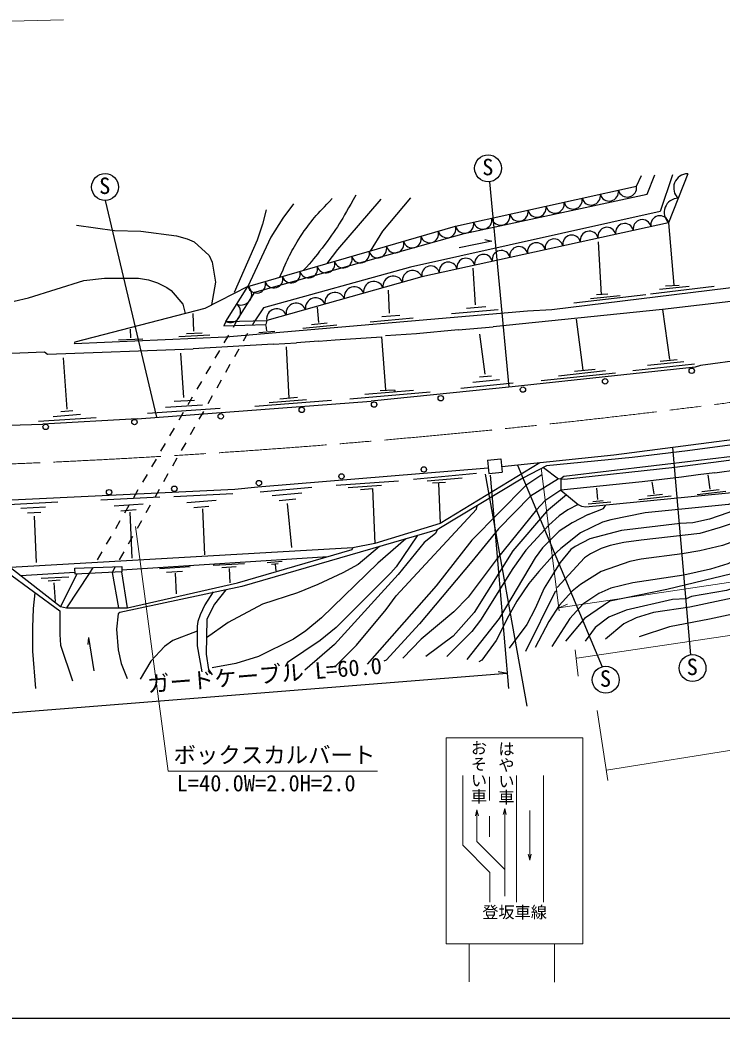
# Model space of a CAD drawing. Units: millimetres, scale not verified, with parts at other scales. Extents: x 40000 to 680000, y 20000 to 380000.
# Drawn here: x 378078 to 456364, y 205000 to 316244 of the extents above; entities that cross this region are included whole.
import ezdxf
from ezdxf.enums import TextEntityAlignment as Align

# ---------------------------------------------------------------- set-up
doc = ezdxf.new("R2010")
doc.units = ezdxf.units.MM
doc.header["$LTSCALE"] = 1000
doc.linetypes.add('CHAIN', pattern=[18.5, 12, -1.5, 3.5, -1.5])
for name, color, linetype, lineweight in [('M-BGD', 7, 'Continuous', 25), ('M-BMK', 2, 'CHAIN', 13), ('M-BMK-HTXT', 7, 'Continuous', 13), ('M-STR-HTXT', 7, 'Continuous', 13), ('M-STR-STRC', 7, 'Continuous', 13), ('M-TTL-BAND', 7, 'Continuous', 25)]:
    doc.layers.add(name, color=color, linetype=linetype, lineweight=lineweight)
doc.styles.add('@ＭＳ 明朝', font='')
doc.styles.add('ＭＳ ゴシック', font='')
doc.styles.add('ＭＳ 明朝', font='')
doc.styles.get('@ＭＳ 明朝').set_extended_font_data('@MS Mincho')
doc.styles.get('ＭＳ ゴシック').set_extended_font_data('MS Gothic')
doc.styles.get('ＭＳ 明朝').set_extended_font_data('MS Mincho')

msp = doc.modelspace()

# ---------------------------------------------------------------- linework, layer by layer
at = {"layer": 'M-BGD'}
for p, q in [((430437, 298219), (432605, 275313)), ((447998, 296821), (448867, 298994)), ((450842, 298994), (449477, 294890)), ((393345, 271964), (387633, 296126)), ((418322, 296263), (413496, 290675)), ((427619, 292437), (447998, 296821)), ((449477, 294890), (421635, 288674)), ((450411, 293638), (451003, 286696)), ((404270, 285911), (427619, 292437)), ((430708, 291592), (427043, 290844)), ((429921, 291776), (430708, 291592)), ((442537, 291522), (442875, 285595)), ((413496, 290675), (412306, 289084)), ((421635, 288674), (405241, 284146)), ((428875, 284485), (428612, 288575)), ((437372, 283986), (463195, 287119)), ((402231, 282655), (404270, 285911)), ((419287, 283568), (419164, 286131)), ((455491, 286526), (448379, 285680)), ((452697, 286526), (449395, 286188)), ((450072, 286611), (451596, 286696)), ((447871, 285595), (439827, 284664)), ((444992, 285510), (441690, 285172)), ((443637, 285680), (442367, 285595)), ((401050, 280938), (434663, 283817)), ((405241, 284146), (404266, 282714)), ((411392, 282519), (411251, 284219)), ((426207, 283520), (431385, 283976)), ((427857, 284134), (430034, 284310)), ((434663, 283817), (437372, 283986)), ((449733, 283986), (450495, 278398)), ((397473, 281565), (397380, 283543)), ((401047, 282620), (400826, 282150)), ((401047, 282620), (405595, 282753)), ((402231, 282655), (401838, 281983)), ((404266, 282714), (403959, 282173)), ((405595, 282753), (405487, 282286)), ((417145, 282603), (421920, 283041)), ((418444, 283199), (420428, 283340)), ((440081, 282886), (440843, 277213)), ((390424, 280823), (390416, 281767)), ((400826, 282150), (405487, 282286)), ((404709, 281401), (406511, 281565)), ((405590, 281596), (405541, 282173)), ((409613, 281887), (413404, 282246)), ((410580, 282300), (412320, 282480)), ((426958, 281700), (422301, 281277)), ((426958, 281700), (430853, 282039)), ((384117, 280176), (401050, 280938)), ((389059, 280597), (391789, 280714)), ((395788, 280957), (399240, 281132)), ((396654, 281296), (398398, 281366)), ((401334, 281120), (400829, 280257)), ((403466, 281303), (402972, 280433)), ((411379, 280430), (408924, 280261)), ((411379, 280430), (413242, 280600)), ((422301, 281277), (418830, 281023)), ((429935, 276783), (429373, 281224)), ((406299, 280092), (397409, 279584)), ((400324, 279393), (399819, 278530)), ((402479, 279563), (401986, 278693)), ((406299, 280092), (408924, 280261)), ((407763, 279826), (408077, 274080)), ((383335, 272866), (382945, 278571)), ((396334, 274166), (396014, 279116)), ((452104, 278144), (448040, 277721)), ((449479, 278229), (451342, 278398)), ((460655, 278652), (453967, 277721)), ((399314, 277667), (398809, 276804)), ((401492, 277824), (400999, 276954)), ((453374, 277552), (432969, 275350)), ((443383, 277128), (438134, 276536)), ((442198, 277298), (439912, 277044)), ((453289, 277890), (446431, 277128)), ((453967, 277721), (453374, 277552)), ((398305, 275941), (397800, 275077)), ((400506, 276084), (400012, 275214)), ((428583, 275888), (431532, 276168)), ((429303, 276484), (430672, 276572)), ((444484, 276874), (436187, 276028)), ((421963, 274927), (416544, 274504)), ((432969, 275350), (417221, 273742)), ((427249, 275220), (433059, 275817)), ((391144, 271794), (417221, 273742)), ((395272, 273745), (397546, 273850)), ((397295, 274214), (396790, 273351)), ((399519, 274344), (399025, 273474)), ((412819, 273826), (404267, 273149)), ((410025, 273911), (405876, 273572)), ((409009, 274165), (407061, 273996)), ((423825, 274758), (414851, 273996)), ((382633, 272609), (383991, 272714)), ((392297, 272402), (400407, 272981)), ((394324, 273086), (398432, 273350)), ((398532, 272605), (398039, 271735)), ((380138, 271515), (386562, 271936)), ((391144, 271794), (380645, 271202)), ((381779, 272047), (384833, 272305)), ((396285, 272488), (395781, 271624)), ((368538, 270863), (380645, 271202)), ((395276, 270761), (394771, 269898)), ((397545, 270865), (397052, 269995)), ((394266, 269035), (393761, 268172)), ((396559, 269125), (396065, 268255)), ((450826, 268579), (452856, 245489)), ((459639, 269170), (452527, 268238)), ((393256, 267308), (392752, 266445)), ((395572, 267386), (395079, 266516)), ((430215, 267182), (431709, 267320)), ((430215, 267182), (430353, 265688)), ((431709, 267320), (431847, 265826)), ((444315, 267730), (431791, 266435)), ((433562, 266630), (442984, 244144)), ((436441, 266376), (438134, 265106)), ((455575, 265783), (458200, 266122)), ((392247, 265582), (391742, 264719)), ((394585, 265646), (394092, 264776)), ((420269, 264852), (413327, 264344)), ((428990, 265698), (421963, 265021)), ((427381, 265190), (423487, 264852)), ((430353, 265688), (431847, 265826)), ((430498, 265500), (432546, 241738)), ((449649, 265021), (447447, 264767)), ((451850, 265275), (449649, 265021)), ((453713, 265529), (451850, 265275)), ((455575, 265783), (453713, 265529)), ((455028, 263944), (454826, 265559)), ((402020, 263902), (368453, 262312)), ((391237, 263855), (390732, 262992)), ((393599, 263906), (393105, 263036)), ((404879, 263667), (410632, 264179)), ((418407, 264344), (414681, 264090)), ((425519, 264682), (424079, 264598)), ((424757, 264598), (424926, 260110)), ((442516, 262783), (442386, 264058)), ((448811, 263424), (448561, 264750)), ((453592, 263351), (456774, 263725)), ((454119, 263701), (456051, 263928)), ((387109, 262757), (393684, 263086)), ((395226, 263142), (401801, 263471)), ((396688, 262466), (399939, 262704)), ((406212, 263229), (409518, 263521)), ((406997, 262699), (408824, 262864)), ((441428, 262304), (443952, 262540)), ((441955, 262580), (443124, 262702)), ((447102, 262808), (450707, 263213)), ((448054, 263213), (449724, 263408)), ((376760, 262226), (382284, 262519)), ((378188, 261828), (380938, 261980)), ((388571, 262081), (391822, 262319)), ((389338, 261534), (391018, 261680)), ((390227, 262129), (389723, 261266)), ((392612, 262167), (392119, 261297)), ((397455, 261918), (399135, 262064)), ((398434, 261770), (398672, 256637)), ((407874, 262334), (408372, 257428)), ((378925, 261325), (380400, 261384)), ((379662, 260939), (379900, 255770)), ((389218, 260403), (388713, 259539)), ((390317, 261385), (390555, 256252)), ((391625, 260427), (391132, 259557)), ((441436, 261126), (439658, 260195)), ((388208, 258676), (387703, 257813)), ((390638, 258687), (390145, 257817)), ((422386, 258756), (420015, 255284)), ((387198, 256950), (386694, 256086)), ((389652, 256948), (389158, 256078)), ((389436, 254956), (412403, 256445)), ((405636, 255789), (407319, 255940)), ((384193, 255137), (389436, 255335)), ((384217, 254481), (384193, 255137)), ((386189, 255223), (385796, 254552)), ((388665, 255208), (388358, 254666)), ((389436, 255335), (389436, 254715)), ((393639, 255106), (397073, 255326)), ((394406, 254693), (396196, 254826)), ((399624, 255461), (403115, 255664)), ((400582, 255225), (402190, 255323)), ((401402, 255095), (401475, 253512)), ((406118, 255588), (406870, 255670)), ((406534, 255534), (406594, 254831)), ((438303, 255792), (437626, 254692)), ((384210, 254657), (378162, 254305)), ((380436, 254030), (383545, 254184)), ((381231, 253746), (382571, 253827)), ((384414, 254490), (382593, 250882)), ((385796, 254552), (383255, 250713)), ((389436, 254715), (384217, 254481)), ((388358, 254666), (389065, 250735)), ((390052, 250739), (389436, 254715)), ((395380, 254595), (395490, 252294)), ((457438, 254522), (450224, 252774)), ((381865, 253502), (381995, 251432)), ((401050, 252744), (399780, 251136)), ((450224, 252774), (443859, 251465)), ((399780, 251136), (398933, 249442)), ((398933, 249442), (398849, 245548)), ((385725, 247410), (385641, 246648)), ((385725, 247410), (386318, 243685)), ((398849, 245548), (399103, 243854)), ((399103, 243854), (399526, 243262)), ((432404, 243390), (370231, 238436)), ((432404, 243390), (431385, 243578))]:
    msp.add_line(p, q, dxfattribs=at)
for points in [[(401047, 282620), (403505, 286526), (426648, 293253), (446817, 297729), (447396, 298913)], [(452539, 299098), (450411, 293638), (422896, 287612), (405595, 282753)], [(421624, 296432), (418491, 292707), (417132, 290487)], [(408585, 295755), (407400, 294146), (406045, 292030), (403505, 286526), (398679, 284071), (384201, 280346), (384117, 280176)], [(405537, 295078), (405114, 293469), (404521, 291691), (401981, 285849)], [(384371, 293384), (388604, 292792), (391567, 292707), (395547, 292199), (396732, 291860), (397494, 291522), (399187, 289998), (399526, 289236), (399865, 287034), (399441, 284494)], [(467175, 291268), (466582, 287373), (462095, 285426), (449733, 283986), (430853, 282039)], [(377428, 284918), (379037, 285256), (385217, 287204), (387503, 287458), (391313, 287458), (392414, 287288), (393430, 286950), (394446, 286442), (394954, 286103), (396224, 284579), (396513, 283514)], [(337635, 274927), (339159, 276536), (340598, 277721), (341529, 278314), (342969, 279076), (344577, 279753), (346017, 280261), (348049, 280769), (350673, 280938), (355161, 280007), (359563, 278822), (361003, 278483), (365829, 277975), (368030, 277975), (372856, 278483), (376243, 279076), (380815, 279245), (381153, 278991), (397409, 279584)], [(413242, 280600), (418407, 280938), (418830, 275012)], [(418237, 274927), (419846, 275012), (419931, 274758)], [(488341, 274080), (468360, 270863), (444315, 267730)], [(483092, 271032), (470392, 269000), (458285, 267307), (451088, 266376), (438811, 265021), (438134, 265106), (435001, 263158), (431445, 259518)], [(479875, 270863), (469122, 269170), (458793, 267730), (438727, 265360), (438388, 265106), (438388, 263836), (440335, 262227), (440674, 262058), (441182, 261973), (460136, 263852)], [(452527, 268238), (446347, 267476), (436779, 266545), (434155, 265190), (424587, 259433), (402828, 253083), (389197, 250204), (389027, 250035), (388858, 248342), (389027, 246056), (389366, 244532), (390043, 242838)], [(436031, 266873), (424926, 260110), (417645, 257909), (415189, 257401), (377005, 255200)], [(430298, 266280), (404606, 264174), (402020, 263902)], [(436271, 265529), (434493, 264344), (428482, 258248), (424503, 253168), (416798, 244447)], [(447447, 264767), (438388, 263836), (436610, 262650), (435679, 261634), (431276, 256216), (428059, 251898), (426450, 250289), (422809, 247241), (420777, 245124)], [(416036, 263920), (417391, 264005), (417645, 257909)], [(439038, 263298), (436779, 261465), (433054, 257062), (428736, 250204), (426365, 247580), (423317, 245294)], [(460147, 263497), (458031, 262566), (457099, 262227), (447786, 261296), (443976, 260534), (443045, 260280), (440589, 259094), (438388, 257316), (437457, 256470), (435933, 254776), (434832, 253422), (433477, 251474), (432546, 249781), (431191, 247072), (429583, 244870), (429244, 244701)], [(462264, 262396), (460317, 262566), (457015, 261296), (454983, 260618), (453120, 260195), (451681, 260110), (445161, 259348), (441605, 258417), (439997, 257570), (439489, 257232), (438303, 255792)], [(324306, 256417), (351520, 261380), (363881, 261634), (376666, 254692), (382508, 250374), (382508, 247749), (382593, 246564), (383947, 242584)], [(364388, 262190), (377005, 255200), (382593, 250882), (383255, 250713), (390052, 250739), (402320, 253506), (415105, 257232), (415189, 257401)], [(413242, 244193), (415613, 246564), (418915, 250543), (420015, 252067), (428990, 261719), (429075, 262058)], [(440335, 262227), (439150, 261634), (438219, 260957), (437033, 259941), (434493, 257147), (433054, 255115), (429413, 249358), (428482, 248088), (425688, 245294)], [(466696, 261974), (462179, 258502), (458115, 256131), (457015, 255623), (455067, 255030), (452104, 254353), (446431, 253506), (443976, 252914), (442621, 252321), (440843, 251136), (439404, 249527), (437372, 246394)], [(462264, 262396), (460571, 261296), (458962, 260618), (456168, 259687), (453882, 259010), (447363, 258248), (445415, 257994), (443891, 257655), (442875, 257316), (441690, 256724), (441013, 256300), (437965, 252998)], [(441436, 261126), (443129, 261804), (443383, 262142)], [(473609, 261296), (465397, 255792), (462433, 254438), (456845, 252660), (452951, 251982), (452358, 251728), (450834, 251644), (445669, 250458), (443722, 249696), (442198, 248511), (441097, 246987)], [(475218, 260601), (472593, 259179), (465058, 254438), (463365, 253591), (460655, 252660), (458708, 252067), (452781, 250797), (448717, 250204), (446770, 249612), (445415, 248934), (443383, 247241)], [(431445, 259518), (428482, 255877), (422640, 248934), (418915, 244870), (418661, 244786)], [(424587, 259433), (424418, 259010), (423148, 257994), (420257, 254420)], [(439658, 260195), (438219, 259264), (436356, 257401), (435509, 256300), (431530, 249527), (427889, 244955)], [(421103, 258416), (417983, 255708), (411718, 249612), (409940, 248172), (408585, 247241), (404691, 245294), (402151, 244532), (399526, 244024)], [(458877, 258671), (457353, 257994), (456422, 257655), (453882, 257062), (451935, 256724), (447363, 256131), (446093, 255877), (442875, 254776), (440589, 253337), (439658, 252575), (438219, 250966), (437033, 249188), (435509, 246310)], [(418155, 257556), (415782, 255538), (414089, 254607), (411295, 253337), (409009, 252406), (405114, 251136), (401304, 249104), (398888, 247371)], [(420015, 255284), (419423, 254607), (413327, 248511), (411549, 247072), (407908, 244616), (407654, 244193)], [(420257, 254420), (417221, 251136), (413157, 246648), (409855, 243770)], [(437626, 254692), (436525, 252914), (435509, 250628), (434578, 248850), (432631, 246225)], [(434493, 245886), (437795, 252575), (437965, 252575)], [(379753, 252410), (379545, 250628), (379460, 248511), (379460, 245886), (379799, 241738)], [(399611, 252490), (398679, 251051), (398171, 249950), (397917, 249188), (397833, 248680), (397833, 246479), (398341, 243600)], [(443859, 251465), (441013, 249527), (438896, 246987)], [(459470, 250797), (457576, 250015), (454983, 249442)], [(454983, 249442), (450495, 248596), (447109, 247495)], [(397833, 248118), (395123, 247072), (394192, 246394), (392668, 244786), (391483, 242754)]]:
    msp.add_lwpolyline(points, dxfattribs=at)
for centre, radius in [((430279, 299711), 1500), ((387568, 297625), 1500), ((452980, 277142), 300), ((443328, 275964), 300), ((434159, 275045), 300), ((417569, 273379), 300), ((425003, 274087), 300), ((409496, 272785), 300), ((390843, 271427), 300), ((400467, 272067), 300), ((380943, 270884), 300), ((423112, 266142), 300), ((404724, 264626), 300), ((413932, 265370), 300), ((388015, 263606), 300), ((395294, 263990), 300), ((453074, 244005), 1500), ((443398, 242702), 1500)]:
    msp.add_circle(centre, radius, dxfattribs=at)
for centre, radius, start, end in [((452541, 297525), 1573, 90.0645, 227.34042), ((443784, 297090), 1034, 194.37134, 10.65459), ((445801, 297538), 1034, 194.37134, 10.65459), ((437733, 295747), 1034, 194.37134, 10.65459), ((439750, 296195), 1034, 194.37134, 10.65459), ((441767, 296642), 1034, 194.37134, 10.65459), ((451477, 294795), 1573, 90.0645, 227.34042), ((433700, 294852), 1034, 194.37134, 10.65459), ((435717, 295299), 1034, 194.37134, 10.65459), ((427649, 293509), 1034, 194.37134, 10.65459), ((429666, 293957), 1034, 194.37134, 10.65459), ((431683, 294404), 1034, 194.37134, 10.65459), ((447464, 292987), 1006, 12.69367, 192.01243), ((449429, 293417), 1006, 12.69367, 192.01243), ((423754, 292416), 1004, 196.44472, 15.96748), ((425682, 292976), 1004, 196.44472, 15.96748), ((441568, 291696), 1006, 12.69367, 192.01243), ((443533, 292126), 1006, 12.69367, 192.01243), ((445499, 292556), 1006, 12.69367, 192.01243), ((419897, 291295), 1004, 196.44472, 15.96748), ((421825, 291855), 1004, 196.44472, 15.96748), ((437637, 290835), 1006, 12.69367, 192.01243), ((439603, 291265), 1006, 12.69367, 192.01243), ((416040, 290174), 1004, 196.44472, 15.96748), ((417968, 290734), 1004, 196.44472, 15.96748), ((431741, 289543), 1006, 12.69367, 192.01243), ((433707, 289974), 1006, 12.69367, 192.01243), ((435672, 290404), 1006, 12.69367, 192.01243), ((412183, 289053), 1004, 196.44472, 15.96748), ((414111, 289613), 1004, 196.44472, 15.96748), ((425845, 288252), 1006, 12.69367, 192.01243), ((427810, 288683), 1006, 12.69367, 192.01243), ((429776, 289113), 1006, 12.69367, 192.01243), ((408326, 287932), 1004, 196.44472, 15.96748), ((410254, 288492), 1004, 196.44472, 15.96748), ((421850, 287183), 1131, 22.32885, 189.04965), ((423880, 287822), 1006, 12.69367, 192.01243), ((404468, 286811), 1004, 196.44472, 15.96748), ((406397, 287371), 1004, 196.44472, 15.96748), ((417525, 285968), 1131, 22.32885, 189.04965), ((419687, 286575), 1131, 22.32885, 189.04965), ((402750, 285638), 1166, 245.98412, 49.63864), ((415362, 285361), 1131, 22.32885, 189.04965), ((411037, 284146), 1131, 22.32885, 189.04965), ((413199, 284753), 1131, 22.32885, 189.04965), ((401521, 283685), 1166, 245.98412, 49.63864), ((406712, 282931), 1131, 22.32885, 189.04965), ((408874, 283538), 1131, 22.32885, 189.04965)]:
    msp.add_arc(centre, radius, start, end, dxfattribs=at)
for points in [[(407058, 287559), (407961, 289699), (408286, 290430), (409368, 292101), (410540, 293909), (411155, 294527), (412897, 296340)], [(415530, 296709), (413886, 293876), (413454, 292959), (411765, 290811), (410976, 289808), (410692, 289440), (409658, 288314)]]:
    msp.add_open_spline(points, degree=3, knots=[0, 0, 0, 0, 1, 1, 1, 2, 2, 2, 2], dxfattribs=at)
at = {"layer": 'M-BMK'}
msp.add_arc((339651, 1178291), 912299, 271.48743, 277.79372, dxfattribs=at)
at = {"layer": 'M-BMK-HTXT'}
for p, q in [((438175, 250715), (568467, 270249)), ((394615, 232509), (390947, 259791)), ((438175, 250715), (439124, 251129)), ((443467, 232612), (514445, 243999)), ((394615, 232509), (417945, 232509))]:
    msp.add_line(p, q, dxfattribs=at)
at = {"layer": 'M-STR-HTXT'}
for p, q in [((382931, 316244), (355669, 315567)), ((436187, 266291), (438219, 250374)), ((439997, 246056), (440335, 243092)), ((442452, 239282), (443637, 231493))]:
    msp.add_line(p, q, dxfattribs=at)
msp.add_lwpolyline([(509339, 255284), (507899, 255030), (507561, 255115), (440166, 245124)], dxfattribs=at)
at = {"layer": 'M-STR-STRC', "lineweight": 25}
msp.add_line((429945, 265637), (434597, 239769), dxfattribs=at)
at = {"layer": 'M-STR-STRC'}
for p, q in [((425607, 236218), (440845, 236218)), ((425607, 213258), (425607, 236218)), ((440845, 236218), (440845, 213258)), ((427452, 232048), (427452, 224263)), ((430452, 229258), (430452, 231899)), ((433452, 232048), (433452, 217933)), ((436452, 232048), (436452, 217933)), ((429028, 228196), (428861, 227530)), ((429028, 224665), (429028, 228196)), ((429028, 228196), (429194, 227530)), ((432133, 228338), (431966, 227672)), ((432133, 218579), (432133, 228338)), ((432133, 228338), (432300, 227672)), ((434913, 228137), (434913, 222601)), ((430452, 225206), (430452, 227498)), ((427452, 224263), (430479, 221236)), ((432133, 221560), (429028, 224665)), ((434913, 222601), (434746, 223268)), ((434913, 222601), (435080, 223268)), ((430479, 221236), (430479, 217933)), ((440845, 213258), (425607, 213258)), ((428167, 213258), (428167, 209048)), ((437678, 213258), (437678, 209012))]:
    msp.add_line(p, q, dxfattribs=at)
at = {"layer": 'M-TTL-BAND'}
msp.add_line((40000, 205000), (579000, 205000), dxfattribs=at)

# ---------------------------------------------------------------- texts
at = {"layer": 'M-BGD', "style": 'ＭＳ ゴシック'}
for p in [(429621, 298382), (386910, 296296), (452416, 242676), (442739, 241373)]:
    msp.add_text('S', height=1833, dxfattribs=at).set_placement(p, align=Align.BOTTOM_LEFT)
at = {"layer": 'M-BMK-HTXT', "style": 'ＭＳ ゴシック'}
msp.add_text('ガードケーブル L=60.0', height=1833, rotation=4.545, dxfattribs=at).set_placement((392389, 240747), align=Align.BOTTOM_LEFT)
for s, p in [('ボックスカルバート', (395201, 232858)), ('L=40.0W=2.0H=2.0', (395557, 229716))]:
    msp.add_text(s, height=1833, dxfattribs=at).set_placement(p, align=Align.BOTTOM_LEFT)
at = {"layer": 'M-STR-STRC', "style": '@ＭＳ 明朝'}
for s, p in [('おそい車', (428185, 236022)), ('はやい車', (431243, 235915))]:
    msp.add_text(s, height=1320, rotation=270, dxfattribs=at).set_placement(p, align=Align.BOTTOM_LEFT)
at = {"layer": 'M-STR-STRC', "style": 'ＭＳ 明朝'}
msp.add_text('登坂車線', height=1320, dxfattribs=at).set_placement((429634, 215734), align=Align.BOTTOM_LEFT)

doc.saveas('drawing.dxf')
